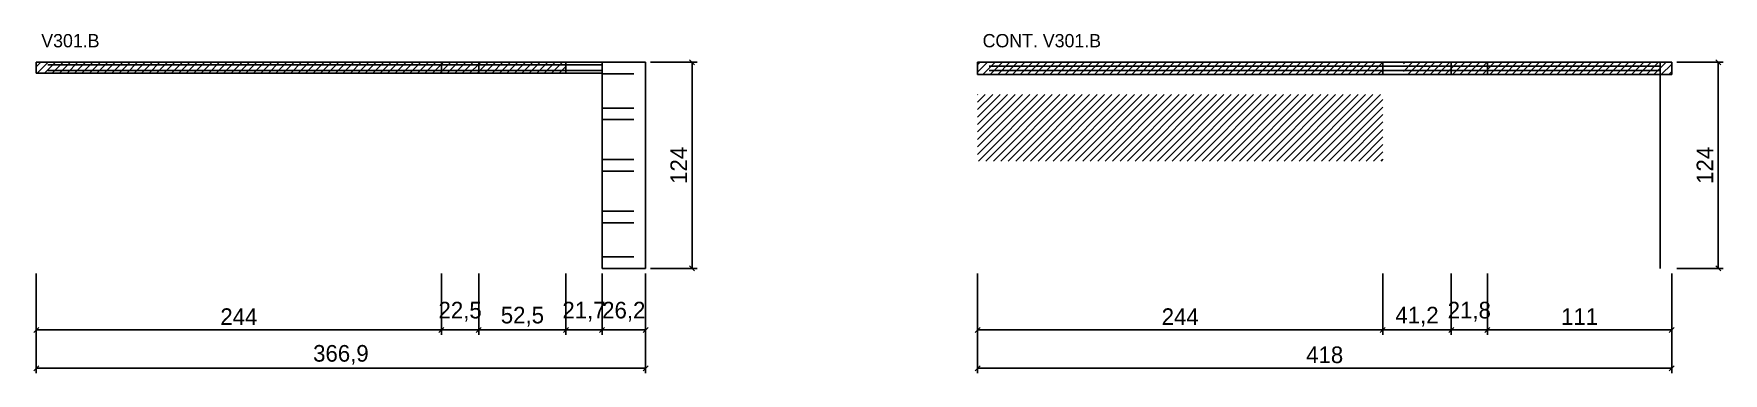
# Model space of a CAD drawing. Extents: x -2 to 1016, y -337 to -133.
import ezdxf

# ---------------------------------------------------------------- set-up
doc = ezdxf.new("R2010")
doc.units = 0
for name, color, linetype in [('COTA', 241, 'Continuous'), ('NOMENCLATURA', 7, 'Continuous'), ('Painéis', 200, 'Continuous'), ('Reaproveitamento', 251, 'Continuous'), ('SARR_2.2x7', 40, 'Continuous')]:
    doc.layers.add(name, color=color, linetype=linetype)
doc.dimstyles.new('PAINEL', dxfattribs={"dimtxt": 10, "dimasz": 3, "dimexe": 3, "dimexo": 3, "dimgap": 3, "dimtad": 1, "dimblk": 'OBLIQUE', "dimblk1": 'OBLIQUE', "dimcen": 2.5, "dimclrd": 4, "dimclre": 4, "dimclrt": 240, "dimazin": 3, "dimtfac": 1, "dimtmove": 0, "dimatfit": 3})

# ---------------------------------------------------------------- blocks, each defined once
blk = doc.blocks.new('_OBLIQUE')
at = {"color": 0, "linetype": 'BYBLOCK'}
blk.add_line((-0.5, -0.5), (0.5, 0.5), dxfattribs=at)

msp = doc.modelspace()

# ---------------------------------------------------------------- hatches: boundary and pattern name
at = {"layer": 'Reaproveitamento'}
h = msp.add_hatch(dxfattribs=at)
h.set_pattern_fill('ANSI31')
h.paths.add_polyline_path([(0, -156.6), (244, -156.6), (244, -150), (0, -150)])
h = msp.add_hatch(dxfattribs=at)
h.set_pattern_fill('ANSI31')
h.paths.add_polyline_path([(244, -156.6), (266.5, -156.6), (266.5, -150), (244, -150)])
h = msp.add_hatch(dxfattribs=at)
h.set_pattern_fill('ANSI31')
h.paths.add_polyline_path([(266.5, -156.6), (319, -156.6), (319, -150), (266.5, -150)])
h = msp.add_hatch(dxfattribs=at)
h.set_pattern_fill('ANSI31')
h.paths.add_polyline_path([(566.9, -157.4), (810.9, -157.4), (810.9, -150.4), (566.9, -150.4)])
h = msp.add_hatch(dxfattribs=at)
h.set_pattern_fill('ANSI31')
h.paths.add_polyline_path([(823.4, -157.4), (852.1, -157.4), (852.1, -150.4), (823.4, -150.4)])
h = msp.add_hatch(dxfattribs=at)
h.set_pattern_fill('ANSI31')
h.paths.add_polyline_path([(852.1, -157.4), (873.9, -157.4), (873.9, -150.4), (852.1, -150.4)])
h = msp.add_hatch(dxfattribs=at)
h.set_pattern_fill('ANSI31')
h.paths.add_polyline_path([(873.9, -157.4), (984.9, -157.4), (984.9, -150.4), (873.9, -150.4)])
h = msp.add_hatch(dxfattribs=at)
h.set_pattern_fill('ANSI31')
h.paths.add_polyline_path([(566.9, -209.4), (810.9, -209.4), (810.9, -169.4), (566.9, -169.4)])

# ---------------------------------------------------------------- linework, layer by layer
at = {"layer": 'Painéis'}
for p, q in [((0, -150), (244, -150)), ((0, -156.6), (0, -150)), ((244, -156.6), (244, -150)), ((244, -150), (266.5, -150)), ((266.5, -156.6), (266.5, -150)), ((266.5, -150), (319, -150)), ((319, -156.6), (319, -150)), ((319, -150), (340.7, -150)), ((340.7, -274), (340.7, -150)), ((340.7, -150), (366.9, -150)), ((366.9, -274), (366.9, -150)), ((566.9, -150), (810.9, -150)), ((566.9, -157.4), (566.9, -150)), ((810.9, -157.4), (810.9, -150)), ((810.9, -150), (852.1, -150)), ((852.1, -157.4), (852.1, -150)), ((852.1, -150), (873.9, -150)), ((873.9, -157.4), (873.9, -150)), ((873.9, -150), (984.9, -150)), ((984.9, -157.4), (984.9, -150)), ((0, -156.6), (244, -156.6)), ((244, -156.6), (266.5, -156.6)), ((266.5, -156.6), (319, -156.6)), ((319, -156.6), (340.7, -156.6)), ((566.9, -157.4), (810.9, -157.4)), ((810.9, -157.4), (852.1, -157.4)), ((852.1, -157.4), (873.9, -157.4)), ((873.9, -157.4), (984.9, -157.4)), ((340.7, -274), (366.9, -274))]:
    msp.add_line(p, q, dxfattribs=at)
at = {"layer": 'SARR_2.2x7'}
msp.add_line((977.9, -274), (977.9, -150), dxfattribs=at)
for points in [[(7, -151.6), (244, -151.6)], [(7, -151.6), (244, -151.6)], [(244, -151.6), (266.5, -151.6)], [(244, -151.6), (266.5, -151.6)], [(266.5, -151.6), (319, -151.6)], [(266.5, -151.6), (319, -151.6)], [(319, -151.6), (340.7, -151.6)], [(319, -151.6), (340.7, -151.6)], [(573.9, -152.4), (810.9, -152.4)], [(573.9, -152.4), (810.9, -152.4)], [(810.9, -152.4), (852.1, -152.4)], [(810.9, -152.4), (852.1, -152.4)], [(852.1, -152.4), (873.9, -152.4)], [(852.1, -152.4), (873.9, -152.4)], [(873.9, -152.4), (977.9, -152.4)], [(873.9, -152.4), (977.9, -152.4)], [(7, -155), (244, -155)], [(7, -155), (244, -155)], [(244, -155), (266.5, -155)], [(244, -155), (266.5, -155)], [(266.5, -155), (319, -155)], [(266.5, -155), (319, -155)], [(319, -155), (340.7, -155)], [(319, -155), (340.7, -155)], [(340.7, -157), (359.9, -157)], [(340.7, -157), (359.9, -157)], [(573.9, -155), (810.9, -155)], [(573.9, -155), (810.9, -155)], [(810.9, -155), (852.1, -155)], [(810.9, -155), (852.1, -155)], [(852.1, -155), (873.9, -155)], [(852.1, -155), (873.9, -155)], [(873.9, -155), (977.9, -155)], [(873.9, -155), (977.9, -155)], [(340.7, -177.5), (359.9, -177.5)], [(340.7, -177.5), (359.9, -177.5)], [(340.7, -184.5), (359.9, -184.5)], [(340.7, -184.5), (359.9, -184.5)], [(340.7, -208.5), (359.9, -208.5)], [(340.7, -208.5), (359.9, -208.5)], [(340.7, -215.5), (359.9, -215.5)], [(340.7, -215.5), (359.9, -215.5)], [(340.7, -239.5), (359.9, -239.5)], [(340.7, -239.5), (359.9, -239.5)], [(340.7, -246.5), (359.9, -246.5)], [(340.7, -246.5), (359.9, -246.5)], [(340.7, -267), (359.9, -267)], [(340.7, -267), (359.9, -267)]]:
    msp.add_lwpolyline(points, dxfattribs=at)

# ---------------------------------------------------------------- texts
at = {"layer": 'NOMENCLATURA'}
for s, p in [('V301.B', (3, -141)), ('CONT. V301.B', (569.9, -141))]:
    msp.add_text(s, height=8, dxfattribs=at).set_placement(p)

# ---------------------------------------------------------------- dimensions: what is measured, and where the dimension line sits
at = {"layer": 'COTA'}
for base, p1, p2 in [((394.9, -274), (366.9, -274), (366.9, -150)), ((394.9, -274), (366.9, -274), (366.9, -150)), ((1012.9, -274), (984.9, -274), (984.9, -150)), ((1012.9, -274), (984.9, -274), (984.9, -150))]:
    msp.add_linear_dim(base=base, p1=p1, p2=p2, angle=90, dimstyle='PAINEL', dxfattribs=at).render()
for base, p1, p2 in [((0, -311), (0, -274), (244, -274)), ((0, -334), (0, -274), (366.9, -274)), ((244, -311), (244, -274), (266.5, -274)), ((266.5, -311), (266.5, -274), (319, -274)), ((319, -311), (319, -274), (340.7, -274)), ((340.7, -311), (340.7, -274), (366.9, -274)), ((566.9, -311), (566.9, -274), (810.9, -274)), ((566.9, -334), (566.9, -274), (984.9, -274)), ((810.9, -311), (810.9, -274), (852.1, -274)), ((852.1, -311), (852.1, -274), (873.9, -274)), ((873.9, -311), (873.9, -274), (984.9, -274))]:
    msp.add_linear_dim(base=base, p1=p1, p2=p2, dimstyle='PAINEL', dxfattribs=at).render()

doc.saveas('drawing.dxf')
